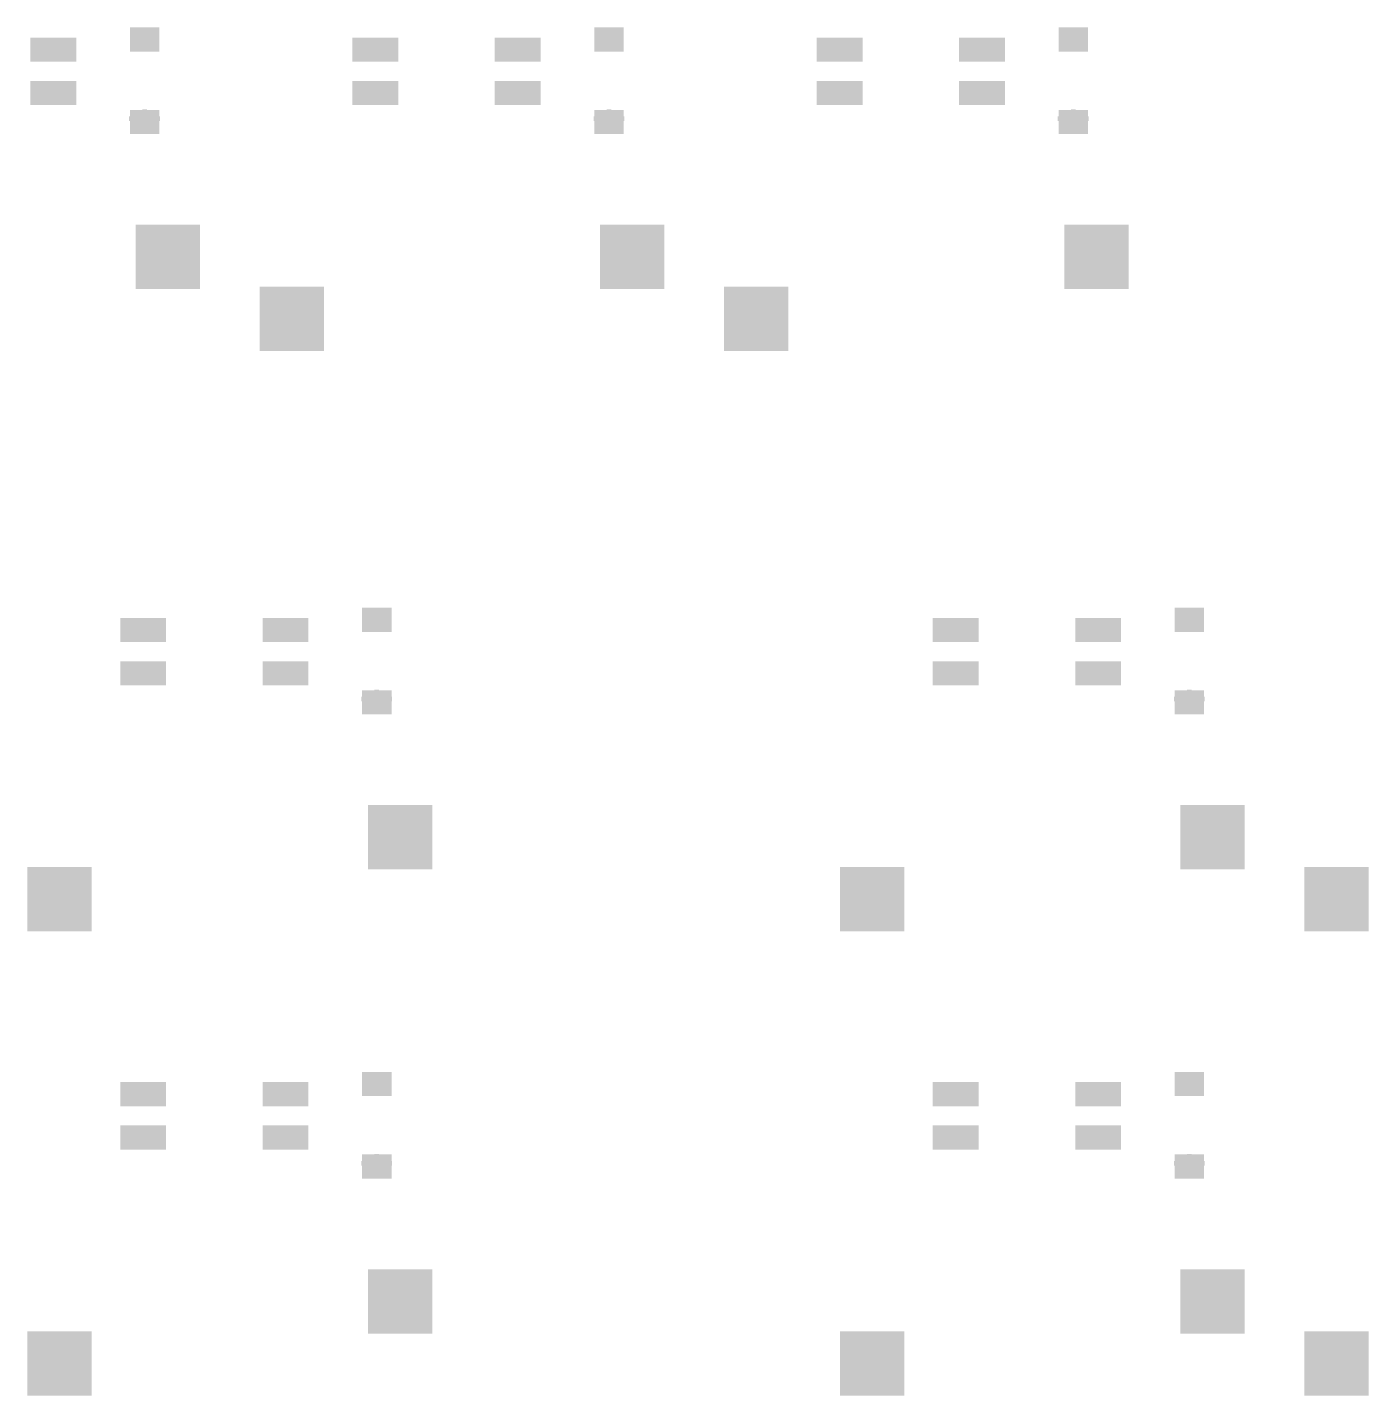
# Model space of a CAD drawing. Extents: x -38 to 13910, y -467 to 6521.
# Drawn here: x 880.5 to 935.5, y 1113.9 to 1170 of the extents above; entities that cross this region are included whole.
import ezdxf

# ---------------------------------------------------------------- set-up
doc = ezdxf.new("R2010")
doc.units = 0
doc.header["$MEASUREMENT"] = 0
for name, color, linetype, true_color in [('BottomLayer', 5, 'Continuous', 0x0000ff), ('BottomPasteMaskLayer', 7, 'Continuous', 0x800000), ('BottomSolderMaskLayer', 7, 'Continuous', 0xaa00ff), ('Document', 7, 'Continuous', 0xffffff)]:
    doc.layers.add(name, color=color, linetype=linetype, true_color=true_color)

msp = doc.modelspace()

# ---------------------------------------------------------------- hatches: boundary and pattern name
at = {"layer": 'BottomLayer'}
for points in [[(880.689, 1169.54), (882.467, 1169.54), (882.467, 1168.651), (880.689, 1168.651)], [(884.747, 1169.987), (884.747, 1169.037), (885.897, 1169.037), (885.897, 1169.987)], [(893.897, 1169.54), (895.675, 1169.54), (895.675, 1168.651), (893.897, 1168.651)], [(899.739, 1169.54), (901.517, 1169.54), (901.517, 1168.651), (899.739, 1168.651)], [(903.798, 1169.987), (903.798, 1169.037), (904.948, 1169.037), (904.948, 1169.987)], [(912.947, 1169.54), (914.725, 1169.54), (914.725, 1168.651), (912.947, 1168.651)], [(918.789, 1169.54), (920.567, 1169.54), (920.567, 1168.651), (918.789, 1168.651)], [(922.848, 1169.987), (922.848, 1169.037), (923.998, 1169.037), (923.998, 1169.987)], [(880.689, 1167.762), (882.467, 1167.762), (882.467, 1166.873), (880.689, 1166.873)], [(893.897, 1167.762), (895.675, 1167.762), (895.675, 1166.873), (893.897, 1166.873)], [(899.739, 1167.762), (901.517, 1167.762), (901.517, 1166.873), (899.739, 1166.873)], [(912.947, 1167.762), (914.725, 1167.762), (914.725, 1166.873), (912.947, 1166.873)], [(918.789, 1167.762), (920.567, 1167.762), (920.567, 1166.873), (918.789, 1166.873)], [(884.747, 1166.602), (884.747, 1165.652), (885.897, 1165.652), (885.897, 1166.602)], [(903.798, 1166.602), (903.798, 1165.652), (904.948, 1165.652), (904.948, 1166.602)], [(922.848, 1166.602), (922.848, 1165.652), (923.998, 1165.652), (923.998, 1166.602)], [(885.007, 1161.857), (887.547, 1161.857), (887.547, 1159.317), (885.007, 1159.317)], [(904.057, 1161.857), (906.597, 1161.857), (906.597, 1159.317), (904.057, 1159.317)], [(923.107, 1161.857), (925.647, 1161.857), (925.647, 1159.317), (923.107, 1159.317)], [(890.087, 1159.317), (892.627, 1159.317), (892.627, 1156.777), (890.087, 1156.777)], [(909.137, 1159.317), (911.677, 1159.317), (911.677, 1156.777), (909.137, 1156.777)], [(894.273, 1146.174), (894.273, 1145.224), (895.423, 1145.224), (895.423, 1146.174)], [(927.611, 1146.174), (927.611, 1145.224), (928.761, 1145.224), (928.761, 1146.174)], [(884.372, 1145.727), (886.15, 1145.727), (886.15, 1144.838), (884.372, 1144.838)], [(890.214, 1145.727), (891.992, 1145.727), (891.992, 1144.838), (890.214, 1144.838)], [(917.709, 1145.727), (919.487, 1145.727), (919.487, 1144.838), (917.709, 1144.838)], [(923.551, 1145.727), (925.329, 1145.727), (925.329, 1144.838), (923.551, 1144.838)], [(884.372, 1143.949), (886.15, 1143.949), (886.15, 1143.06), (884.372, 1143.06)], [(890.214, 1143.949), (891.992, 1143.949), (891.992, 1143.06), (890.214, 1143.06)], [(917.709, 1143.949), (919.487, 1143.949), (919.487, 1143.06), (917.709, 1143.06)], [(923.551, 1143.949), (925.329, 1143.949), (925.329, 1143.06), (923.551, 1143.06)], [(894.273, 1142.789), (894.273, 1141.839), (895.423, 1141.839), (895.423, 1142.789)], [(927.611, 1142.789), (927.611, 1141.839), (928.761, 1141.839), (928.761, 1142.789)], [(894.532, 1138.044), (897.072, 1138.044), (897.072, 1135.504), (894.532, 1135.504)], [(927.869, 1138.044), (930.409, 1138.044), (930.409, 1135.504), (927.869, 1135.504)], [(880.562, 1135.504), (883.102, 1135.504), (883.102, 1132.964), (880.562, 1132.964)], [(913.899, 1135.504), (916.439, 1135.504), (916.439, 1132.964), (913.899, 1132.964)], [(932.949, 1135.504), (935.489, 1135.504), (935.489, 1132.964), (932.949, 1132.964)], [(894.273, 1127.124), (894.273, 1126.174), (895.423, 1126.174), (895.423, 1127.124)], [(927.611, 1127.124), (927.611, 1126.174), (928.761, 1126.174), (928.761, 1127.124)], [(884.372, 1126.678), (886.15, 1126.678), (886.15, 1125.789), (884.372, 1125.789)], [(890.214, 1126.678), (891.992, 1126.678), (891.992, 1125.789), (890.214, 1125.789)], [(917.709, 1126.678), (919.487, 1126.678), (919.487, 1125.789), (917.709, 1125.789)], [(923.551, 1126.678), (925.329, 1126.678), (925.329, 1125.789), (923.551, 1125.789)], [(884.372, 1124.9), (886.15, 1124.9), (886.15, 1124.011), (884.372, 1124.011)], [(890.214, 1124.9), (891.992, 1124.9), (891.992, 1124.011), (890.214, 1124.011)], [(917.709, 1124.9), (919.487, 1124.9), (919.487, 1124.011), (917.709, 1124.011)], [(923.551, 1124.9), (925.329, 1124.9), (925.329, 1124.011), (923.551, 1124.011)], [(894.273, 1123.739), (894.273, 1122.789), (895.423, 1122.789), (895.423, 1123.739)], [(927.611, 1123.739), (927.611, 1122.789), (928.761, 1122.789), (928.761, 1123.739)], [(894.532, 1118.994), (897.072, 1118.994), (897.072, 1116.454), (894.532, 1116.454)], [(927.869, 1118.994), (930.409, 1118.994), (930.409, 1116.454), (927.869, 1116.454)], [(880.562, 1116.454), (883.102, 1116.454), (883.102, 1113.914), (880.562, 1113.914)], [(913.899, 1116.454), (916.439, 1116.454), (916.439, 1113.914), (913.899, 1113.914)], [(932.949, 1116.454), (935.489, 1116.454), (935.489, 1113.914), (932.949, 1113.914)]]:
    msp.add_hatch(color=256, dxfattribs=at).paths.add_polyline_path(points)
at = {"layer": 'BottomPasteMaskLayer'}
for points in [[(880.689, 1169.54), (882.467, 1169.54), (882.467, 1168.651), (880.689, 1168.651)], [(884.747, 1169.987), (884.747, 1169.037), (885.897, 1169.037), (885.897, 1169.987)], [(893.897, 1169.54), (895.675, 1169.54), (895.675, 1168.651), (893.897, 1168.651)], [(899.739, 1169.54), (901.517, 1169.54), (901.517, 1168.651), (899.739, 1168.651)], [(903.798, 1169.987), (903.798, 1169.037), (904.948, 1169.037), (904.948, 1169.987)], [(912.947, 1169.54), (914.725, 1169.54), (914.725, 1168.651), (912.947, 1168.651)], [(918.789, 1169.54), (920.567, 1169.54), (920.567, 1168.651), (918.789, 1168.651)], [(922.848, 1169.987), (922.848, 1169.037), (923.998, 1169.037), (923.998, 1169.987)], [(880.689, 1167.762), (882.467, 1167.762), (882.467, 1166.873), (880.689, 1166.873)], [(893.897, 1167.762), (895.675, 1167.762), (895.675, 1166.873), (893.897, 1166.873)], [(899.739, 1167.762), (901.517, 1167.762), (901.517, 1166.873), (899.739, 1166.873)], [(912.947, 1167.762), (914.725, 1167.762), (914.725, 1166.873), (912.947, 1166.873)], [(918.789, 1167.762), (920.567, 1167.762), (920.567, 1166.873), (918.789, 1166.873)], [(884.747, 1166.602), (884.747, 1165.652), (885.897, 1165.652), (885.897, 1166.602)], [(903.798, 1166.602), (903.798, 1165.652), (904.948, 1165.652), (904.948, 1166.602)], [(922.848, 1166.602), (922.848, 1165.652), (923.998, 1165.652), (923.998, 1166.602)], [(885.007, 1161.857), (887.547, 1161.857), (887.547, 1159.317), (885.007, 1159.317)], [(904.057, 1161.857), (906.597, 1161.857), (906.597, 1159.317), (904.057, 1159.317)], [(923.107, 1161.857), (925.647, 1161.857), (925.647, 1159.317), (923.107, 1159.317)], [(890.087, 1159.317), (892.627, 1159.317), (892.627, 1156.777), (890.087, 1156.777)], [(909.137, 1159.317), (911.677, 1159.317), (911.677, 1156.777), (909.137, 1156.777)], [(894.273, 1146.174), (894.273, 1145.224), (895.423, 1145.224), (895.423, 1146.174)], [(927.611, 1146.174), (927.611, 1145.224), (928.761, 1145.224), (928.761, 1146.174)], [(884.372, 1145.727), (886.15, 1145.727), (886.15, 1144.838), (884.372, 1144.838)], [(890.214, 1145.727), (891.992, 1145.727), (891.992, 1144.838), (890.214, 1144.838)], [(917.709, 1145.727), (919.487, 1145.727), (919.487, 1144.838), (917.709, 1144.838)], [(923.551, 1145.727), (925.329, 1145.727), (925.329, 1144.838), (923.551, 1144.838)], [(884.372, 1143.949), (886.15, 1143.949), (886.15, 1143.06), (884.372, 1143.06)], [(890.214, 1143.949), (891.992, 1143.949), (891.992, 1143.06), (890.214, 1143.06)], [(917.709, 1143.949), (919.487, 1143.949), (919.487, 1143.06), (917.709, 1143.06)], [(923.551, 1143.949), (925.329, 1143.949), (925.329, 1143.06), (923.551, 1143.06)], [(894.273, 1142.789), (894.273, 1141.839), (895.423, 1141.839), (895.423, 1142.789)], [(927.611, 1142.789), (927.611, 1141.839), (928.761, 1141.839), (928.761, 1142.789)], [(894.532, 1138.044), (897.072, 1138.044), (897.072, 1135.504), (894.532, 1135.504)], [(927.869, 1138.044), (930.409, 1138.044), (930.409, 1135.504), (927.869, 1135.504)], [(880.562, 1135.504), (883.102, 1135.504), (883.102, 1132.964), (880.562, 1132.964)], [(913.899, 1135.504), (916.439, 1135.504), (916.439, 1132.964), (913.899, 1132.964)], [(932.949, 1135.504), (935.489, 1135.504), (935.489, 1132.964), (932.949, 1132.964)], [(894.273, 1127.124), (894.273, 1126.174), (895.423, 1126.174), (895.423, 1127.124)], [(927.611, 1127.124), (927.611, 1126.174), (928.761, 1126.174), (928.761, 1127.124)], [(884.372, 1126.678), (886.15, 1126.678), (886.15, 1125.789), (884.372, 1125.789)], [(890.214, 1126.678), (891.992, 1126.678), (891.992, 1125.789), (890.214, 1125.789)], [(917.709, 1126.678), (919.487, 1126.678), (919.487, 1125.789), (917.709, 1125.789)], [(923.551, 1126.678), (925.329, 1126.678), (925.329, 1125.789), (923.551, 1125.789)], [(884.372, 1124.9), (886.15, 1124.9), (886.15, 1124.011), (884.372, 1124.011)], [(890.214, 1124.9), (891.992, 1124.9), (891.992, 1124.011), (890.214, 1124.011)], [(917.709, 1124.9), (919.487, 1124.9), (919.487, 1124.011), (917.709, 1124.011)], [(923.551, 1124.9), (925.329, 1124.9), (925.329, 1124.011), (923.551, 1124.011)], [(894.273, 1123.739), (894.273, 1122.789), (895.423, 1122.789), (895.423, 1123.739)], [(927.611, 1123.739), (927.611, 1122.789), (928.761, 1122.789), (928.761, 1123.739)], [(894.532, 1118.994), (897.072, 1118.994), (897.072, 1116.454), (894.532, 1116.454)], [(927.869, 1118.994), (930.409, 1118.994), (930.409, 1116.454), (927.869, 1116.454)], [(880.562, 1116.454), (883.102, 1116.454), (883.102, 1113.914), (880.562, 1113.914)], [(913.899, 1116.454), (916.439, 1116.454), (916.439, 1113.914), (913.899, 1113.914)], [(932.949, 1116.454), (935.489, 1116.454), (935.489, 1113.914), (932.949, 1113.914)]]:
    msp.add_hatch(color=256, dxfattribs=at).paths.add_polyline_path(points)
at = {"layer": 'BottomSolderMaskLayer'}
for points in [[(880.638, 1169.591), (882.517, 1169.591), (882.517, 1168.601), (880.638, 1168.601)], [(884.717, 1170.008), (884.717, 1169.016), (885.928, 1169.016), (885.928, 1170.008)], [(893.846, 1169.591), (895.725, 1169.591), (895.725, 1168.601), (893.846, 1168.601)], [(899.688, 1169.591), (901.567, 1169.591), (901.567, 1168.601), (899.688, 1168.601)], [(903.767, 1170.008), (903.767, 1169.016), (904.979, 1169.016), (904.979, 1170.008)], [(912.896, 1169.591), (914.775, 1169.591), (914.775, 1168.601), (912.896, 1168.601)], [(918.738, 1169.591), (920.617, 1169.591), (920.617, 1168.601), (918.738, 1168.601)], [(922.818, 1170.008), (922.818, 1169.016), (924.029, 1169.016), (924.029, 1170.008)], [(880.638, 1167.813), (882.517, 1167.813), (882.517, 1166.823), (880.638, 1166.823)], [(893.846, 1167.813), (895.725, 1167.813), (895.725, 1166.823), (893.846, 1166.823)], [(899.688, 1167.813), (901.567, 1167.813), (901.567, 1166.823), (899.688, 1166.823)], [(912.896, 1167.813), (914.775, 1167.813), (914.775, 1166.823), (912.896, 1166.823)], [(918.738, 1167.813), (920.617, 1167.813), (920.617, 1166.823), (918.738, 1166.823)], [(884.717, 1166.623), (884.717, 1165.631), (885.928, 1165.631), (885.928, 1166.623)], [(903.767, 1166.623), (903.767, 1165.631), (904.979, 1165.631), (904.979, 1166.623)], [(922.818, 1166.623), (922.818, 1165.631), (924.029, 1165.631), (924.029, 1166.623)], [(884.956, 1161.908), (887.597, 1161.908), (887.597, 1159.266), (884.956, 1159.266)], [(904.006, 1161.908), (906.647, 1161.908), (906.647, 1159.266), (904.006, 1159.266)], [(923.056, 1161.908), (925.697, 1161.908), (925.697, 1159.266), (923.056, 1159.266)], [(890.036, 1159.368), (892.677, 1159.368), (892.677, 1156.726), (890.036, 1156.726)], [(909.086, 1159.368), (911.727, 1159.368), (911.727, 1156.726), (909.086, 1156.726)], [(894.242, 1146.195), (894.242, 1145.203), (895.453, 1145.203), (895.453, 1146.195)], [(927.58, 1146.195), (927.58, 1145.203), (928.792, 1145.203), (928.792, 1146.195)], [(884.321, 1145.778), (886.2, 1145.778), (886.2, 1144.788), (884.321, 1144.788)], [(890.163, 1145.778), (892.042, 1145.778), (892.042, 1144.788), (890.163, 1144.788)], [(917.658, 1145.778), (919.538, 1145.778), (919.538, 1144.788), (917.658, 1144.788)], [(923.5, 1145.778), (925.38, 1145.778), (925.38, 1144.788), (923.5, 1144.788)], [(884.321, 1144), (886.2, 1144), (886.2, 1143.01), (884.321, 1143.01)], [(890.163, 1144), (892.042, 1144), (892.042, 1143.01), (890.163, 1143.01)], [(917.658, 1144), (919.538, 1144), (919.538, 1143.01), (917.658, 1143.01)], [(923.5, 1144), (925.38, 1144), (925.38, 1143.01), (923.5, 1143.01)], [(894.242, 1142.81), (894.242, 1141.818), (895.453, 1141.818), (895.453, 1142.81)], [(927.58, 1142.81), (927.58, 1141.818), (928.792, 1141.818), (928.792, 1142.81)], [(894.481, 1138.095), (897.122, 1138.095), (897.122, 1135.453), (894.481, 1135.453)], [(927.818, 1138.095), (930.46, 1138.095), (930.46, 1135.453), (927.818, 1135.453)], [(880.511, 1135.555), (883.152, 1135.555), (883.152, 1132.913), (880.511, 1132.913)], [(913.848, 1135.555), (916.49, 1135.555), (916.49, 1132.913), (913.848, 1132.913)], [(932.898, 1135.555), (935.54, 1135.555), (935.54, 1132.913), (932.898, 1132.913)], [(894.242, 1127.145), (894.242, 1126.153), (895.453, 1126.153), (895.453, 1127.145)], [(927.58, 1127.145), (927.58, 1126.153), (928.792, 1126.153), (928.792, 1127.145)], [(884.321, 1126.728), (886.2, 1126.728), (886.2, 1125.738), (884.321, 1125.738)], [(890.163, 1126.728), (892.042, 1126.728), (892.042, 1125.738), (890.163, 1125.738)], [(917.658, 1126.728), (919.538, 1126.728), (919.538, 1125.738), (917.658, 1125.738)], [(923.5, 1126.728), (925.38, 1126.728), (925.38, 1125.738), (923.5, 1125.738)], [(884.321, 1124.95), (886.2, 1124.95), (886.2, 1123.96), (884.321, 1123.96)], [(890.163, 1124.95), (892.042, 1124.95), (892.042, 1123.96), (890.163, 1123.96)], [(917.658, 1124.95), (919.538, 1124.95), (919.538, 1123.96), (917.658, 1123.96)], [(923.5, 1124.95), (925.38, 1124.95), (925.38, 1123.96), (923.5, 1123.96)], [(894.242, 1123.76), (894.242, 1122.768), (895.453, 1122.768), (895.453, 1123.76)], [(927.58, 1123.76), (927.58, 1122.768), (928.792, 1122.768), (928.792, 1123.76)], [(894.481, 1119.045), (897.122, 1119.045), (897.122, 1116.403), (894.481, 1116.403)], [(927.818, 1119.045), (930.46, 1119.045), (930.46, 1116.403), (927.818, 1116.403)], [(880.511, 1116.505), (883.152, 1116.505), (883.152, 1113.863), (880.511, 1113.863)], [(913.848, 1116.505), (916.49, 1116.505), (916.49, 1113.863), (913.848, 1113.863)], [(932.898, 1116.505), (935.54, 1116.505), (935.54, 1113.863), (932.898, 1113.863)]]:
    msp.add_hatch(color=256, dxfattribs=at).paths.add_polyline_path(points)
at = {"layer": 'Document'}
for points in [[(885.228, 1169.85), (885.417, 1169.85), (885.417, 1169.092), (885.228, 1169.092)], [(904.278, 1169.85), (904.468, 1169.85), (904.468, 1169.092), (904.278, 1169.092)], [(923.328, 1169.85), (923.518, 1169.85), (923.518, 1169.092), (923.328, 1169.092)], [(884.687, 1166.169), (885.951, 1166.169), (885.951, 1166.358), (884.687, 1166.358)], [(885.225, 1165.884), (885.414, 1165.884), (885.414, 1166.643), (885.225, 1166.643)], [(903.738, 1166.169), (905.002, 1166.169), (905.002, 1166.358), (903.738, 1166.358)], [(904.275, 1165.884), (904.465, 1165.884), (904.465, 1166.643), (904.275, 1166.643)], [(922.788, 1166.169), (924.052, 1166.169), (924.052, 1166.358), (922.788, 1166.358)], [(923.325, 1165.884), (923.515, 1165.884), (923.515, 1166.643), (923.325, 1166.643)], [(894.753, 1146.037), (894.942, 1146.037), (894.942, 1145.278), (894.753, 1145.278)], [(928.091, 1146.037), (928.281, 1146.037), (928.281, 1145.278), (928.091, 1145.278)], [(894.75, 1142.071), (894.939, 1142.071), (894.939, 1142.83), (894.75, 1142.83)], [(928.088, 1142.071), (928.278, 1142.071), (928.278, 1142.83), (928.088, 1142.83)], [(894.213, 1142.356), (895.477, 1142.356), (895.477, 1142.545), (894.213, 1142.545)], [(927.551, 1142.356), (928.815, 1142.356), (928.815, 1142.545), (927.551, 1142.545)], [(894.753, 1126.986), (894.942, 1126.986), (894.942, 1126.228), (894.753, 1126.228)], [(928.091, 1126.986), (928.281, 1126.986), (928.281, 1126.228), (928.091, 1126.228)], [(894.213, 1123.305), (895.477, 1123.305), (895.477, 1123.495), (894.213, 1123.495)], [(894.75, 1123.021), (894.939, 1123.021), (894.939, 1123.779), (894.75, 1123.779)], [(927.551, 1123.305), (928.815, 1123.305), (928.815, 1123.495), (927.551, 1123.495)], [(928.088, 1123.021), (928.278, 1123.021), (928.278, 1123.779), (928.088, 1123.779)]]:
    msp.add_hatch(color=256, dxfattribs=at).paths.add_polyline_path(points)

doc.saveas('drawing.dxf')
